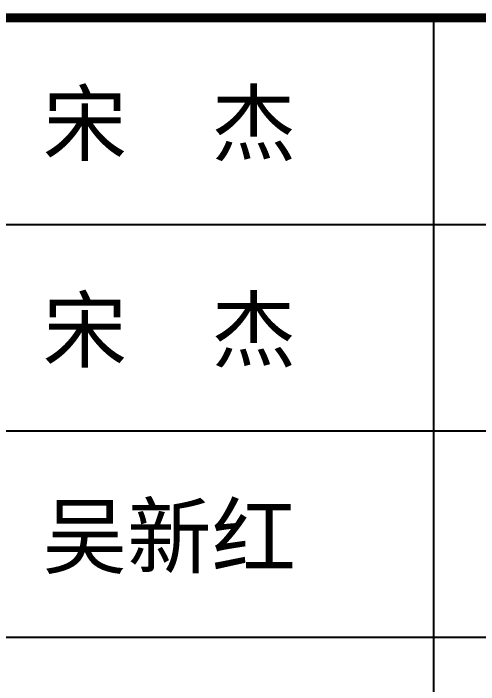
# Model space of a CAD drawing. Extents: x -809667 to 586099, y 3084146 to 3634412.
# Drawn here: x 382893.42 to 382902.43, y 3085623.63 to 3085636.64 of the extents above; entities that cross this region are included whole.
import ezdxf

# ---------------------------------------------------------------- set-up
doc = ezdxf.new("R2010")
doc.units = 0
doc.header["$LTSCALE"] = 0.5
doc.layers.get('0').update_dxf_attribs({"linetype": 'CONTINUOUS'})
doc.layers.add('PUB_TITLE', color=4, linetype='CONTINUOUS')
doc.styles.add('-宋体', font='', dxfattribs={"width": 0.6})
doc.styles.get('-宋体').set_extended_font_data('NSimSun')

# ---------------------------------------------------------------- blocks, each defined once
blk = doc.blocks.new('DE')
at = {"layer": 'PUB_TITLE'}
for p, q in [((-6000, 11200), (0, 11200)), ((-6000, 10400), (0, 10400)), ((-6000, 9600), (0, 9600))]:
    blk.add_line(p, q, dxfattribs=at)
at = {"layer": 'PUB_TITLE', "const_width": 35}
blk.add_lwpolyline([(-6000, 12000), (0, 12000)], dxfattribs=at)
at = {"layer": 'PUB_TITLE'}
blk.add_lwpolyline([(-2000, 6400), (-2000, 12000)], dxfattribs=at)
blk = doc.blocks.new('DEEEE')
at = {"layer": 'PUB_TITLE'}
blk.add_blockref('DE', (917508.9, -201220.5), dxfattribs=at)
at = {"layer": 'PUB_TITLE', "color": 7, "style": '-宋体', "width": 1.000002}
for s, p in [('宋  杰', (913992, -189749.4)), ('宋  杰', (913992, -190549.4)), ('吴新红', (913992, -191349.4))]:
    blk.add_text(s, height=240, dxfattribs=at).set_placement(p)

msp = doc.modelspace()

# ---------------------------------------------------------------- block references
at = {"xscale": 0.005, "yscale": 0.005, "zscale": 0.005}
msp.add_blockref('DEEEE', (378324.023, 3086582.655), dxfattribs=at)

doc.saveas('drawing.dxf')
